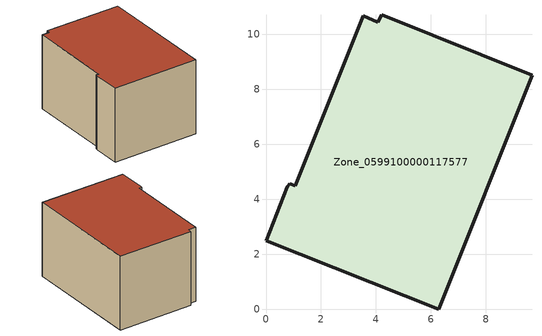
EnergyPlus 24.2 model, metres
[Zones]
Zone_0599100000117577
 floor ground (C_G): 0,2.5 0.77,4.45 0.87,4.57 1.06,4.49 3.53,10.68 4.07,10.45 4.21,10.72 9.68,8.52 6.28,0 z0
 wall outside (C_F): 0.77,4.45 0,2.5 6.28,0 9.68,8.52 4.21,10.72 4.07,10.45 3.53,10.68 1.06,4.49 0.87,4.57 0.77,4.45 z0:5.77
 roof outside (C_R): 9.68,8.52 4.21,10.72 4.07,10.45 3.53,10.68 1.06,4.49 0.87,4.57 0.77,4.45 0,2.5 6.28,0 z5.77
[BUILDING]
Pand.0599100000117577: North Axis=0; Terrain=City; Loads Convergence Tolerance Value=0.04; Temperature Convergence Tolerance Value=0.4; Solar Distribution=FullExterior; Maximum Number of Warmup Days=25; Minimum Number of Warmup Days=1
[Site:Location]
Rotterdam.The.Hague.AP_ZH_NLD Design_Conditions: Latitude=51.96; Longitude=4.45; Time Zone=1; Elevation=-4.5
[SITE:GROUNDTEMPERATURE:BUILDINGSURFACE]
18, 18, 18, 18, 18, 18, 18, 18, 18, 18, 18, 18
[MATERIAL] Thermal Absorptance=0.9; Solar Absorptance=0.7; Visible Absorptance=0.7
Name | Roughness | Thickness | Conductivity | Density | Specific Heat
G.TI.1975-1991 | MediumSmooth | 0.15 | 0.288461 | 540 | 1210
F.TI.1975-1991 | Rough | 0.3 | 0.230769 | 1920 | 840
R.TI.1975-1991 | MediumRough | 0.2 | 0.153846 | 1500 | 1000
[CONSTRUCTION]
C_G: G.TI.1975-1991
C_F: F.TI.1975-1991
C_R: R.TI.1975-1991
[ZONE]
Zone_0599100000117577: Type=1; Multiplier=1; Ceiling Height=Autocalculate; Volume=Autocalculate; Floor Area=autocalculate; Part of Total Floor Area=Yes
[ZONEINFILTRATION:DESIGNFLOWRATE]
Infil_Zone_0599100000117577: Zone or ZoneList or Space or SpaceList=Zone_0599100000117577; Schedule=AlwaysOn; Design Flow Rate Calculation Method=Flow/Area; Flow Rate per Floor Area=0.003; Constant Term Coefficient=1; Temperature Term Coefficient=0; Velocity Term Coefficient=0; Velocity Squared Term Coefficient=0
[HVACTEMPLATE:ZONE:IDEALLOADSAIRSYSTEM]
Zone_0599100000117577: Maximum Heating Supply Air Temperature=50; Minimum Cooling Supply Air Temperature=13; Maximum Heating Supply Air Humidity Ratio=0.0156; Minimum Cooling Supply Air Humidity Ratio=0.0077; Heating Limit=NoLimit; Cooling Limit=NoLimit; Dehumidification Control Type=ConstantSensibleHeatRatio; Cooling Sensible Heat Ratio=0.7; Dehumidification Setpoint=60; Humidification Control Type=None; Humidification Setpoint=30; Outdoor Air Method=None; Outdoor Air Flow Rate per Person=0.00944; Outdoor Air Flow Rate per Zone Floor Area=0; Outdoor Air Flow Rate per Zone=0; Demand Controlled Ventilation Type=None; Outdoor Air Economizer Type=NoEconomizer; Heat Recovery Type=None; Sensible Heat Recovery Effectiveness=0.7; Latent Heat Recovery Effectiveness=0.65
[ZONECONTROL:THERMOSTAT]
ThermostatControl_Zone_0599100000117577: Zone or ZoneList=Zone_0599100000117577; Control Type Schedule=DualSetpointControlType; Control 1=Thermostat_Zone_0599100000117577; Temperature Difference Between Cutout And Setpoint=0
[THERMOSTATSETPOINT:DUALSETPOINT]
Thermostat_Zone_0599100000117577: Heating Setpoint Temperature Schedule=HeatingSetpoint_Zone_0599100000117577; Cooling Setpoint Temperature Schedule=CoolingSetpoint_Zone_0599100000117577
[SCHEDULE:COMPACT]
HeatingSetpoint_Zone_0599100000117577: Through: 12/31, For: AllDays, Until: 24:00, 21
CoolingSetpoint_Zone_0599100000117577: Through: 12/31, For: AllDays, Until: 24:00, 24
DualSetpointControlType: Through: 12/31, For: AllDays, Until: 24:00, 4
AlwaysOn: Through: 12/31, For: AllDays, Until: 24:00, 1
